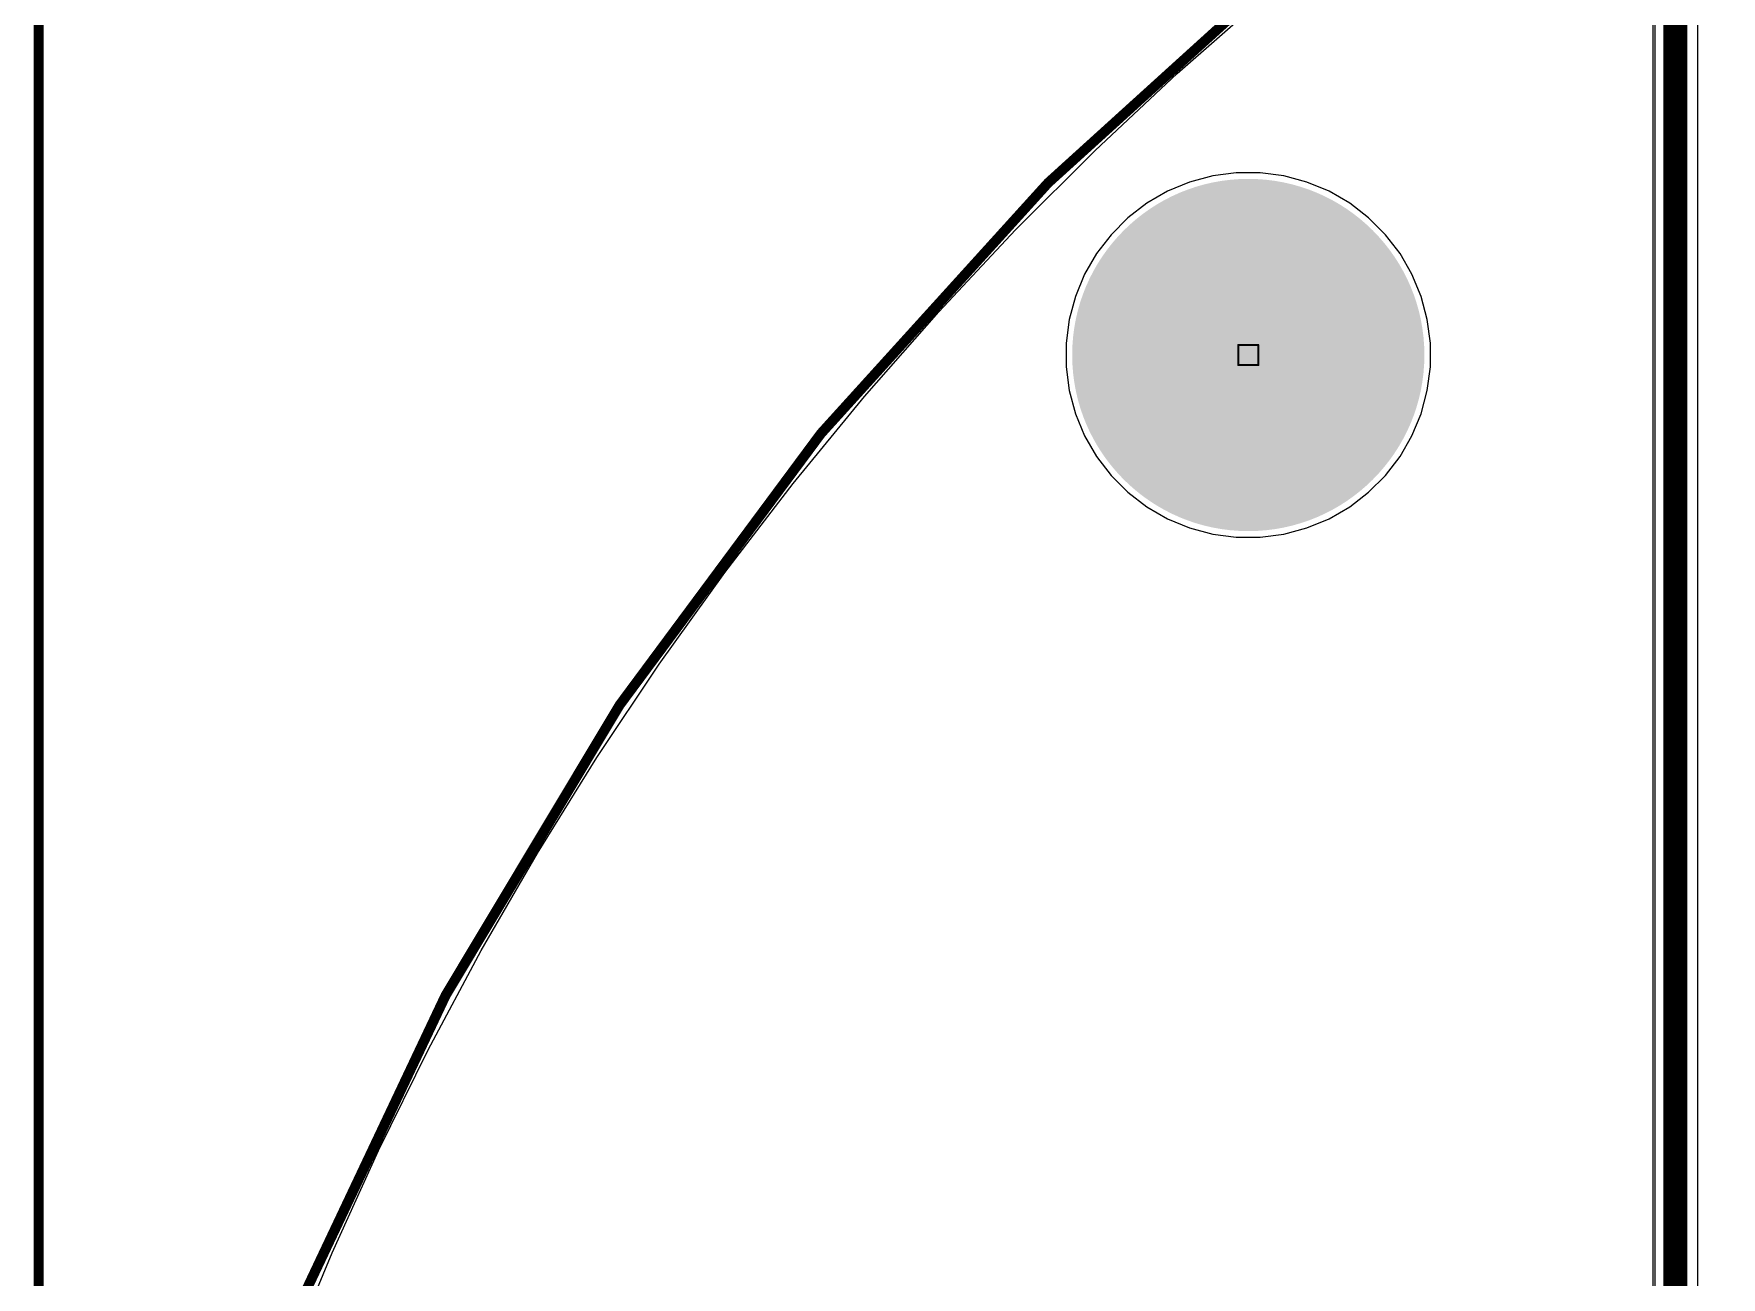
# Model space of a CAD drawing. Header units: inches. Extents: x -89 to 427, y -87 to 99.
# Drawn here: x -87.44 to -44.68, y 34.02 to 65.52 of the extents above; entities that cross this region are included whole.
import ezdxf

# ---------------------------------------------------------------- set-up
doc = ezdxf.new("R2010")
doc.units = ezdxf.units.IN
for name, color, linetype in [('Board_Outline', 56, 'Continuous'), ('Bottom Layer', 5, 'Continuous'), ('Bottom Solder', 6, 'Continuous'), ('Dimension', 6, 'Continuous'), ('Drill Drawing', 1, 'Continuous'), ('Multi-Layer', 9, 'Continuous'), ('Pad Holes', 156, 'Continuous'), ('Top Layer', 1, 'Continuous'), ('Top Solder', 216, 'Continuous')]:
    doc.layers.add(name, color=color, linetype=linetype)

msp = doc.modelspace()

# ---------------------------------------------------------------- hatches: boundary and pattern name
at = {"layer": 'Bottom Layer'}
h = msp.add_hatch(color=5, dxfattribs=at)
edge = h.paths.add_edge_path()
edge.add_arc((-56.667, 57.379), 4.36, 0, 360)
at = {"layer": 'Bottom Solder'}
h = msp.add_hatch(color=6, dxfattribs=at)
edge = h.paths.add_edge_path()
edge.add_arc((-56.667, 57.379), 4.462, 0, 360)
at = {"layer": 'Multi-Layer'}
h = msp.add_hatch(color=9, dxfattribs=at)
edge = h.paths.add_edge_path()
edge.add_arc((-56.667, 57.379), 4.36, 0, 360)
at = {"layer": 'Pad Holes'}
h = msp.add_hatch(color=7, dxfattribs=at)
edge = h.paths.add_edge_path()
edge.add_arc((-56.667, 57.379), 2.5, 0, 360)
at = {"layer": 'Top Layer'}
h = msp.add_hatch(color=1, dxfattribs=at)
edge = h.paths.add_edge_path()
edge.add_arc((-56.667, 57.379), 4.36, 0, 360)
at = {"layer": 'Top Solder'}
h = msp.add_hatch(color=216, dxfattribs=at)
edge = h.paths.add_edge_path()
edge.add_arc((-56.667, 57.379), 4.462, 0, 360)

# ---------------------------------------------------------------- linework, layer by layer
at = {"layer": 'Board_Outline'}
msp.add_lwpolyline([(87.312, 0, 0.254, 0.254, 1), (-87.312, 0, 0.254, 0.254, 1)], format="xyseb", close=True, dxfattribs=at)
at = {"layer": 'Bottom Layer'}
for p, q in [((-46.414, 68.758), (-46.414, 0.883)), ((-45.585, 0.711), (-45.585, 68.586)), ((-58.469, 64.511), (-56.327, 66.39)), ((-60.549, 62.563), (-58.469, 64.511)), ((-62.563, 60.549), (-60.549, 62.563)), ((-58.154, 61.757), (-58.712, 61.526)), ((-57.569, 61.914), (-58.154, 61.757)), ((-56.97, 61.993), (-57.569, 61.914)), ((-56.365, 61.993), (-56.97, 61.993)), ((-55.765, 61.914), (-56.365, 61.993)), ((-55.181, 61.757), (-55.765, 61.914)), ((-54.622, 61.526), (-55.181, 61.757)), ((-59.236, 61.223), (-59.716, 60.855)), ((-58.712, 61.526), (-59.236, 61.223)), ((-54.098, 61.223), (-54.622, 61.526)), ((-53.619, 60.855), (-54.098, 61.223)), ((-59.716, 60.855), (-60.144, 60.427)), ((-53.191, 60.427), (-53.619, 60.855)), ((-64.511, 58.469), (-62.563, 60.549)), ((-60.144, 60.427), (-60.512, 59.948)), ((-52.823, 59.948), (-53.191, 60.427)), ((-60.512, 59.948), (-60.814, 59.424)), ((-52.52, 59.424), (-52.823, 59.948)), ((-60.814, 59.424), (-61.046, 58.865)), ((-52.289, 58.865), (-52.52, 59.424)), ((-61.046, 58.865), (-61.202, 58.281)), ((-52.132, 58.281), (-52.289, 58.865)), ((-66.39, 56.327), (-64.511, 58.469)), ((-61.202, 58.281), (-61.281, 57.681)), ((-52.053, 57.681), (-52.132, 58.281)), ((-61.281, 57.681), (-61.281, 57.076)), ((-52.053, 57.076), (-52.053, 57.681)), ((-61.281, 57.076), (-61.202, 56.477)), ((-52.132, 56.477), (-52.053, 57.076)), ((-61.202, 56.477), (-61.046, 55.892)), ((-52.289, 55.892), (-52.132, 56.477)), ((-68.197, 54.125), (-66.39, 56.327)), ((-61.046, 55.892), (-60.814, 55.334)), ((-52.52, 55.334), (-52.289, 55.892)), ((-60.814, 55.334), (-60.512, 54.81)), ((-52.823, 54.81), (-52.52, 55.334)), ((-60.512, 54.81), (-60.144, 54.33)), ((-53.191, 54.33), (-52.823, 54.81)), ((-60.144, 54.33), (-59.716, 53.902)), ((-53.619, 53.902), (-53.191, 54.33)), ((-69.931, 51.865), (-68.197, 54.125)), ((-59.716, 53.902), (-59.236, 53.534)), ((-54.098, 53.534), (-53.619, 53.902)), ((-59.236, 53.534), (-58.712, 53.232)), ((-54.622, 53.232), (-54.098, 53.534)), ((-58.712, 53.232), (-58.154, 53)), ((-55.181, 53), (-54.622, 53.232)), ((-58.154, 53), (-57.569, 52.844)), ((-57.569, 52.844), (-56.97, 52.765)), ((-56.97, 52.765), (-56.365, 52.765)), ((-56.365, 52.765), (-55.765, 52.844)), ((-55.765, 52.844), (-55.181, 53)), ((-71.591, 49.549), (-69.931, 51.865)), ((-73.174, 47.18), (-71.591, 49.549)), ((-74.678, 44.76), (-73.174, 47.18)), ((-76.103, 42.293), (-74.678, 44.76)), ((-77.446, 39.78), (-76.103, 42.293)), ((-78.706, 37.225), (-77.446, 39.78)), ((-79.882, 34.63), (-78.706, 37.225)), ((-80.698, 32.66), (-79.882, 34.63))]:
    msp.add_line(p, q, dxfattribs=at)
msp.add_lwpolyline([(-45.999, 0.711, 0.305, 0.305, 0), (-45.999, 68.758, 0.305, 0.305, 0)], format="xyseb", dxfattribs=at)
at = {"layer": 'Dimension'}
msp.add_lwpolyline([(-87.312, 0.381, 0.254, 0.254, 0), (-87.312, 98.831, 0.254, 0.254, 0)], format="xyseb", dxfattribs=at)
at = {"layer": 'Drill Drawing'}
for points in [[(-56.921, 57.633, 0.0508, 0.0508, 0), (-56.413, 57.633, 0.0508, 0.0508, 0)], [(-56.921, 57.125, 0.0508, 0.0508, 0), (-56.921, 57.633, 0.0508, 0.0508, 0)], [(-56.413, 57.125, 0.0508, 0.0508, 0), (-56.413, 57.633, 0.0508, 0.0508, 0)], [(-56.921, 57.125, 0.0508, 0.0508, 0), (-56.413, 57.125, 0.0508, 0.0508, 0)]]:
    msp.add_lwpolyline(points, format="xyseb", dxfattribs=at)
for points in [[(-56.934, 57.633, 0.0254, 0.0254, 1), (-56.909, 57.633, 0.0254, 0.0254, 1)], [(-56.934, 57.633, 0.0254, 0.0254, 1), (-56.909, 57.633, 0.0254, 0.0254, 1)], [(-56.426, 57.633, 0.0254, 0.0254, 1), (-56.401, 57.633, 0.0254, 0.0254, 1)], [(-56.426, 57.633, 0.0254, 0.0254, 1), (-56.401, 57.633, 0.0254, 0.0254, 1)], [(-56.934, 57.125, 0.0254, 0.0254, 1), (-56.909, 57.125, 0.0254, 0.0254, 1)], [(-56.934, 57.125, 0.0254, 0.0254, 1), (-56.909, 57.125, 0.0254, 0.0254, 1)], [(-56.426, 57.125, 0.0254, 0.0254, 1), (-56.401, 57.125, 0.0254, 0.0254, 1)], [(-56.426, 57.125, 0.0254, 0.0254, 1), (-56.401, 57.125, 0.0254, 0.0254, 1)]]:
    msp.add_lwpolyline(points, format="xyseb", close=True, dxfattribs=at)
at = {"layer": 'Top Layer'}
for p, q in [((-58.469, 64.511), (-56.327, 66.39)), ((-46.365, 66.167), (-46.365, 12.29)), ((-45.278, 12.065), (-45.278, 65.942)), ((-60.549, 62.563), (-58.469, 64.511)), ((-62.563, 60.549), (-60.549, 62.563)), ((-58.154, 61.757), (-58.712, 61.526)), ((-57.569, 61.914), (-58.154, 61.757)), ((-56.97, 61.993), (-57.569, 61.914)), ((-56.365, 61.993), (-56.97, 61.993)), ((-55.765, 61.914), (-56.365, 61.993)), ((-55.181, 61.757), (-55.765, 61.914)), ((-54.622, 61.526), (-55.181, 61.757)), ((-59.236, 61.223), (-59.716, 60.855)), ((-58.712, 61.526), (-59.236, 61.223)), ((-54.098, 61.223), (-54.622, 61.526)), ((-53.619, 60.855), (-54.098, 61.223)), ((-59.716, 60.855), (-60.144, 60.427)), ((-53.191, 60.427), (-53.619, 60.855)), ((-64.511, 58.469), (-62.563, 60.549)), ((-60.144, 60.427), (-60.512, 59.948)), ((-52.823, 59.948), (-53.191, 60.427)), ((-60.512, 59.948), (-60.814, 59.424)), ((-52.52, 59.424), (-52.823, 59.948)), ((-60.814, 59.424), (-61.046, 58.865)), ((-52.289, 58.865), (-52.52, 59.424)), ((-61.046, 58.865), (-61.202, 58.281)), ((-52.132, 58.281), (-52.289, 58.865)), ((-66.39, 56.327), (-64.511, 58.469)), ((-61.202, 58.281), (-61.281, 57.681)), ((-52.053, 57.681), (-52.132, 58.281)), ((-61.281, 57.681), (-61.281, 57.076)), ((-52.053, 57.076), (-52.053, 57.681)), ((-61.281, 57.076), (-61.202, 56.477)), ((-52.132, 56.477), (-52.053, 57.076)), ((-61.202, 56.477), (-61.046, 55.892)), ((-52.289, 55.892), (-52.132, 56.477)), ((-68.197, 54.125), (-66.39, 56.327)), ((-61.046, 55.892), (-60.814, 55.334)), ((-52.52, 55.334), (-52.289, 55.892)), ((-60.814, 55.334), (-60.512, 54.81)), ((-52.823, 54.81), (-52.52, 55.334)), ((-60.512, 54.81), (-60.144, 54.33)), ((-53.191, 54.33), (-52.823, 54.81)), ((-60.144, 54.33), (-59.716, 53.902)), ((-53.619, 53.902), (-53.191, 54.33)), ((-69.931, 51.865), (-68.197, 54.125)), ((-59.716, 53.902), (-59.236, 53.534)), ((-54.098, 53.534), (-53.619, 53.902)), ((-59.236, 53.534), (-58.712, 53.232)), ((-54.622, 53.232), (-54.098, 53.534)), ((-58.712, 53.232), (-58.154, 53)), ((-55.181, 53), (-54.622, 53.232)), ((-58.154, 53), (-57.569, 52.844)), ((-57.569, 52.844), (-56.97, 52.765)), ((-56.97, 52.765), (-56.365, 52.765)), ((-56.365, 52.765), (-55.765, 52.844)), ((-55.765, 52.844), (-55.181, 53)), ((-71.591, 49.549), (-69.931, 51.865)), ((-73.174, 47.18), (-71.591, 49.549)), ((-74.678, 44.76), (-73.174, 47.18)), ((-76.103, 42.293), (-74.678, 44.76)), ((-77.446, 39.78), (-76.103, 42.293)), ((-78.706, 37.225), (-77.446, 39.78)), ((-79.882, 34.63), (-78.706, 37.225)), ((-80.698, 32.66), (-79.882, 34.63))]:
    msp.add_line(p, q, dxfattribs=at)
msp.add_lwpolyline([(-45.822, 12.065, 0.559, 0.559, 0), (-45.822, 66.167, 0.559, 0.559, 0)], format="xyseb", dxfattribs=at)

doc.saveas('drawing.dxf')
